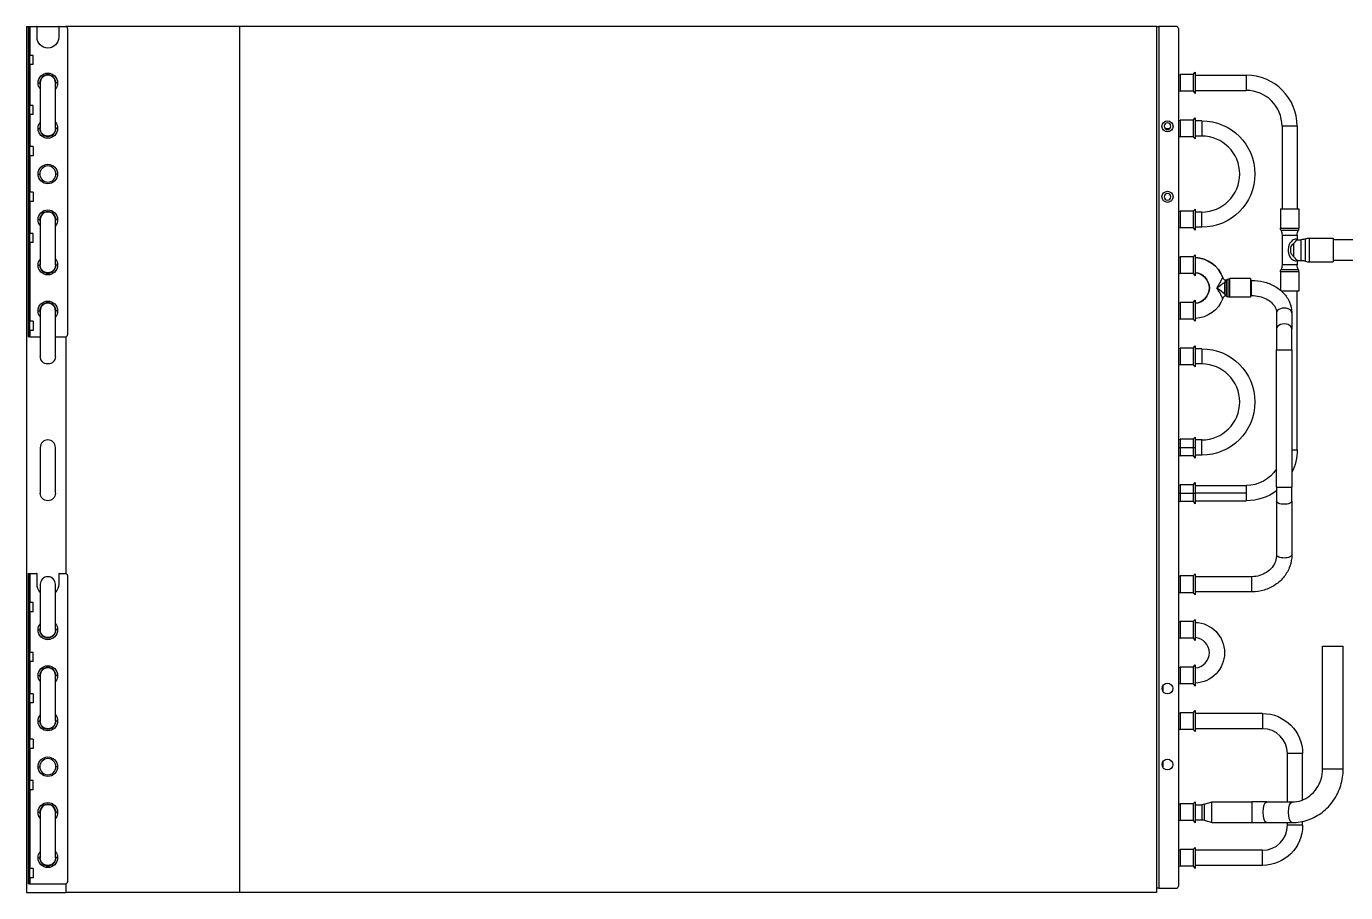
# Model space of a CAD drawing. Header units: millimetres. Extents: x 937859 to 970574, y 987894 to 996517.
# Drawn here: x 961727 to 962335, y 992177 to 992576 of the extents above; entities that cross this region are included whole.
import ezdxf

# ---------------------------------------------------------------- set-up
doc = ezdxf.new("R2010")
doc.units = ezdxf.units.MM
doc.header["$LTSCALE"] = 0.5
doc.layers.add('MD_Visible', color=7, linetype='Continuous', lineweight=25)
doc.layers.add('MD_Visible Narrow', color=7, linetype='Continuous', lineweight=25)

msp = doc.modelspace()

# ---------------------------------------------------------------- linework, layer by layer
at = {"layer": 'MD_Visible', "extrusion": (0, 1, 0)}
for p, q in [((961726.986, 992575.939), (961726.986, 992176.939)), ((961726.986, 992575.939), (961727.786, 992575.939)), ((961727.786, 992575.939), (961728.386, 992575.939)), ((961727.786, 992575.939), (961727.786, 992574.939)), ((961728.386, 992575.939), (961728.586, 992575.939)), ((961728.386, 992574.939), (961728.386, 992575.939)), ((961728.586, 992575.939), (961731.686, 992575.939)), ((961731.686, 992575.939), (961742.086, 992575.939)), ((961731.886, 992570.939), (961731.886, 992575.739)), ((961741.886, 992575.739), (961741.886, 992570.939)), ((961742.086, 992575.939), (961744.986, 992575.939)), ((961744.986, 992575.939), (961745.186, 992575.939)), ((961745.186, 992575.939), (961745.186, 992575.919)), ((961825.186, 992575.939), (961745.186, 992575.939)), ((962247.986, 992575.939), (961825.186, 992575.939)), ((962247.986, 992575.939), (962247.986, 992178.939)), ((962247.986, 992575.939), (962248.986, 992575.939)), ((962256.986, 992575.939), (962248.986, 992575.939)), ((961727.786, 992574.939), (961727.786, 992433.939)), ((961728.386, 992574.939), (961728.386, 992433.939)), ((961745.986, 992574.939), (961745.986, 992433.939)), ((962257.986, 992574.939), (962257.986, 992179.939)), ((961730.086, 992562.539), (961728.586, 992562.539)), ((961730.086, 992558.339), (961728.586, 992558.339)), ((961730.086, 992558.339), (961730.086, 992562.539)), ((962257.986, 992553.575), (962258.786, 992553.789)), ((962258.786, 992553.789), (962258.786, 992549.939)), ((962264.786, 992553.789), (962258.786, 992553.789)), ((962264.786, 992553.789), (962265.786, 992554.789)), ((962264.786, 992553.789), (962264.786, 992549.939)), ((962265.786, 992554.789), (962265.786, 992549.939)), ((962265.786, 992553.439), (962289.286, 992553.439)), ((961733.386, 992549.939), (961733.386, 992539.439)), ((961740.386, 992539.439), (961740.386, 992549.939)), ((962257.986, 992546.303), (962258.786, 992546.089)), ((962258.786, 992549.939), (962258.786, 992546.089)), ((962264.786, 992546.089), (962258.786, 992546.089)), ((962264.786, 992549.939), (962264.786, 992546.089)), ((962264.786, 992546.089), (962265.786, 992545.089)), ((962265.786, 992549.939), (962265.786, 992545.089)), ((962265.786, 992546.439), (962289.286, 992546.439)), ((961730.086, 992539.539), (961728.586, 992539.539)), ((961730.086, 992535.339), (961730.086, 992539.539)), ((961733.386, 992539.439), (961733.386, 992528.939)), ((961740.386, 992528.939), (961740.386, 992539.439)), ((961730.086, 992535.339), (961728.586, 992535.339)), ((962264.786, 992532.789), (962265.786, 992533.789)), ((962265.786, 992533.789), (962265.786, 992528.939)), ((962257.986, 992532.575), (962258.786, 992532.789)), ((962258.786, 992532.789), (962258.786, 992528.939)), ((962264.786, 992532.789), (962258.786, 992532.789)), ((962258.786, 992528.939), (962258.786, 992525.089)), ((962264.786, 992532.789), (962264.786, 992528.939)), ((962264.786, 992528.939), (962264.786, 992525.089)), ((962268.786, 992532.439), (962265.786, 992532.439)), ((962265.786, 992528.939), (962265.786, 992524.089)), ((962305.786, 992529.939), (962305.786, 992491.939)), ((962312.786, 992529.939), (962312.786, 992491.939)), ((962257.986, 992525.303), (962258.786, 992525.089)), ((962264.786, 992525.089), (962258.786, 992525.089)), ((962264.786, 992525.089), (962265.786, 992524.089)), ((962268.786, 992525.439), (962265.786, 992525.439)), ((961730.086, 992520.547), (961728.586, 992520.547)), ((961730.086, 992516.331), (961728.586, 992516.331)), ((961730.086, 992520.547), (961730.086, 992516.331)), ((961730.086, 992499.539), (961728.586, 992499.539)), ((961730.086, 992499.539), (961730.086, 992495.339)), ((961730.086, 992495.339), (961728.586, 992495.339)), ((962257.986, 992490.575), (962258.786, 992490.789)), ((962258.786, 992490.789), (962258.786, 992486.939)), ((962264.786, 992490.789), (962258.786, 992490.789)), ((962264.786, 992490.789), (962265.786, 992491.789)), ((962264.786, 992490.789), (962264.786, 992486.939)), ((962265.786, 992491.789), (962265.786, 992486.939)), ((962268.786, 992490.439), (962265.786, 992490.439)), ((962305.036, 992491.939), (962309.286, 992491.939)), ((962305.036, 992491.939), (962305.036, 992482.957)), ((962309.286, 992491.939), (962313.536, 992491.939)), ((962313.536, 992491.939), (962313.536, 992482.957)), ((961733.386, 992486.939), (961733.386, 992476.439)), ((961740.386, 992476.439), (961740.386, 992486.939)), ((962258.786, 992486.939), (962258.786, 992483.089)), ((962264.786, 992486.939), (962264.786, 992483.089)), ((962265.786, 992486.939), (962265.786, 992482.089)), ((961730.086, 992480.539), (961728.586, 992480.539)), ((961730.086, 992476.339), (961730.086, 992480.539)), ((962257.986, 992483.303), (962258.786, 992483.089)), ((962264.786, 992483.089), (962258.786, 992483.089)), ((962264.786, 992483.089), (962265.786, 992482.089)), ((962268.786, 992483.439), (962265.786, 992483.439)), ((962305.786, 992479.805), (962305.786, 992466.073)), ((962312.786, 992479.805), (962312.786, 992477.699)), ((962318.452, 992478.449), (962329.286, 992478.449)), ((962329.286, 992478.449), (962329.286, 992467.429)), ((961730.086, 992476.339), (961728.586, 992476.339)), ((961733.386, 992476.439), (961733.386, 992465.939)), ((961740.386, 992465.939), (961740.386, 992476.439)), ((962312.786, 992477.699), (962314.653, 992477.699)), ((962359.286, 992477.699), (962329.286, 992477.699)), ((962257.986, 992469.575), (962258.786, 992469.789)), ((962258.786, 992469.789), (962258.786, 992465.939)), ((962264.786, 992469.789), (962258.786, 992469.789)), ((962264.786, 992469.789), (962265.786, 992470.789)), ((962264.786, 992469.789), (962264.786, 992465.939)), ((962265.786, 992470.789), (962265.786, 992465.939)), ((962312.786, 992468.179), (962314.653, 992468.179)), ((962312.786, 992468.179), (962312.786, 992466.073)), ((962318.452, 992467.429), (962329.286, 992467.429)), ((962359.286, 992468.179), (962329.286, 992468.179)), ((962257.986, 992462.303), (962258.786, 992462.089)), ((962258.786, 992465.939), (962258.786, 992462.089)), ((962264.786, 992462.089), (962258.786, 992462.089)), ((962264.786, 992465.939), (962264.786, 992462.089)), ((962264.786, 992462.089), (962265.786, 992461.089)), ((962265.786, 992465.939), (962265.786, 992461.089)), ((962305.036, 992462.92), (962305.036, 992454.441)), ((962313.536, 992462.92), (962313.536, 992453.939)), ((962280.228, 992459.174), (962280.845, 992459.504)), ((962291.286, 992459.739), (962281.786, 992459.739)), ((962291.286, 992459.739), (962291.286, 992451.139)), ((962291.786, 992458.939), (962291.286, 992458.939)), ((962291.786, 992458.939), (962291.286, 992458.939)), ((962309.286, 992453.939), (962305.615, 992453.939)), ((962305.786, 992453.781), (962305.786, 992453.939)), ((962313.536, 992453.939), (962309.286, 992453.939)), ((962312.786, 992380.939), (962312.786, 992453.939)), ((962257.986, 992448.575), (962258.786, 992448.789)), ((962258.786, 992448.789), (962258.786, 992444.939)), ((962264.786, 992448.789), (962258.786, 992448.789)), ((962264.786, 992448.789), (962265.786, 992449.789)), ((962264.786, 992448.789), (962264.786, 992444.939)), ((962265.786, 992449.789), (962265.786, 992444.939)), ((962280.228, 992451.704), (962280.845, 992451.374)), ((962291.286, 992451.139), (962281.786, 992451.139)), ((962291.786, 992451.939), (962291.286, 992451.939)), ((962291.786, 992451.939), (962291.286, 992451.939)), ((961733.386, 992444.939), (961733.386, 992434.439)), ((961740.386, 992434.439), (961740.386, 992444.939)), ((962258.786, 992444.939), (962258.786, 992441.089)), ((962264.786, 992444.939), (962264.786, 992441.089)), ((962265.786, 992444.939), (962265.786, 992440.089)), ((962303.286, 992443.948), (962303.286, 992436.64)), ((962303.286, 992443.948), (962303.286, 992436.64)), ((962310.286, 992443.948), (962310.286, 992436.64)), ((962310.286, 992443.948), (962310.286, 992436.64)), ((961730.086, 992440.089), (961728.586, 992440.089)), ((961730.086, 992435.789), (961728.586, 992435.789)), ((961730.086, 992440.089), (961730.086, 992435.789)), ((962257.986, 992441.303), (962258.786, 992441.089)), ((962264.786, 992441.089), (962258.786, 992441.089)), ((962264.786, 992441.089), (962265.786, 992440.089)), ((962303.286, 992436.64), (962303.286, 992426.998)), ((962303.286, 992436.64), (962303.286, 992426.998)), ((962310.286, 992426.998), (962310.286, 992436.64)), ((962310.286, 992426.998), (962310.286, 992436.64)), ((961727.786, 992433.939), (961727.786, 992432.939)), ((961728.386, 992432.939), (961727.786, 992432.939)), ((961728.386, 992432.939), (961728.386, 992433.939)), ((961728.386, 992432.939), (961728.586, 992432.939)), ((961728.586, 992432.939), (961733.386, 992432.939)), ((961733.386, 992434.439), (961733.386, 992423.939)), ((961740.386, 992423.939), (961740.386, 992434.439)), ((961740.386, 992432.939), (961744.986, 992432.939)), ((961745.186, 992432.959), (961745.186, 992323.919)), ((962257.986, 992427.575), (962258.786, 992427.789)), ((962258.786, 992427.789), (962258.786, 992423.939)), ((962264.786, 992427.789), (962258.786, 992427.789)), ((962258.786, 992423.939), (962258.786, 992420.089)), ((962264.786, 992427.789), (962265.786, 992428.789)), ((962264.786, 992427.789), (962264.786, 992423.939)), ((962264.786, 992423.939), (962264.786, 992420.089)), ((962265.786, 992428.789), (962265.786, 992423.939)), ((962268.786, 992427.439), (962265.786, 992427.439)), ((962265.786, 992423.939), (962265.786, 992419.089)), ((962303.286, 992363.618), (962303.286, 992426.998)), ((962310.286, 992426.998), (962310.286, 992363.618)), ((962257.986, 992420.303), (962258.786, 992420.089)), ((962264.786, 992420.089), (962258.786, 992420.089)), ((962264.786, 992420.089), (962265.786, 992419.089)), ((962268.786, 992420.439), (962265.786, 992420.439)), ((961733.386, 992381.939), (961733.386, 992371.439)), ((961740.386, 992371.439), (961740.386, 992381.939)), ((962257.986, 992385.575), (962258.786, 992385.789)), ((962258.786, 992385.789), (962258.786, 992381.939)), ((962264.786, 992385.789), (962258.786, 992385.789)), ((962258.786, 992381.939), (962258.786, 992378.089)), ((962264.786, 992385.789), (962265.786, 992386.789)), ((962264.786, 992385.789), (962264.786, 992381.939)), ((962264.786, 992381.939), (962264.786, 992378.089)), ((962265.786, 992386.789), (962265.786, 992381.939)), ((962268.786, 992385.439), (962265.786, 992385.439)), ((962265.786, 992381.939), (962265.786, 992377.089)), ((962257.986, 992378.303), (962258.786, 992378.089)), ((962264.786, 992378.089), (962258.786, 992378.089)), ((962264.786, 992378.089), (962265.786, 992377.089)), ((962268.786, 992378.439), (962265.786, 992378.439)), ((961733.386, 992371.439), (961733.386, 992360.939)), ((961740.386, 992360.939), (961740.386, 992371.439)), ((962257.986, 992364.575), (962258.786, 992364.789)), ((962258.786, 992364.789), (962258.786, 992360.939)), ((962264.786, 992364.789), (962258.786, 992364.789)), ((962264.786, 992364.789), (962265.786, 992365.789)), ((962264.786, 992364.789), (962264.786, 992360.939)), ((962265.786, 992365.789), (962265.786, 992360.939)), ((962265.786, 992364.439), (962289.286, 992364.439)), ((962303.286, 992363.618), (962303.286, 992357.279)), ((962310.286, 992357.279), (962310.286, 992363.618)), ((962257.986, 992357.303), (962258.786, 992357.089)), ((962258.786, 992360.939), (962258.786, 992357.089)), ((962264.786, 992357.089), (962258.786, 992357.089)), ((962264.786, 992360.939), (962264.786, 992357.089)), ((962264.786, 992357.089), (962265.786, 992356.089)), ((962265.786, 992360.939), (962265.786, 992356.089)), ((962265.786, 992357.439), (962289.286, 992357.439)), ((962303.286, 992357.279), (962303.286, 992332.534)), ((962310.286, 992357.279), (962310.286, 992332.534)), ((961727.786, 992323.939), (961728.386, 992323.939)), ((961727.786, 992323.939), (961727.786, 992322.939)), ((961727.786, 992322.939), (961727.786, 992181.939)), ((961728.386, 992323.939), (961728.586, 992323.939)), ((961728.386, 992322.939), (961728.386, 992323.939)), ((961728.386, 992322.939), (961728.386, 992181.939)), ((961728.586, 992323.939), (961731.686, 992323.939)), ((961731.886, 992318.939), (961731.886, 992323.739)), ((961741.886, 992323.739), (961741.886, 992318.939)), ((961742.086, 992323.939), (961744.986, 992323.939)), ((961745.986, 992322.939), (961745.986, 992181.939)), ((962257.986, 992322.575), (962258.786, 992322.789)), ((962258.786, 992322.789), (962258.786, 992318.939)), ((962264.786, 992322.789), (962258.786, 992322.789)), ((962264.786, 992322.789), (962265.786, 992323.789)), ((962264.786, 992322.789), (962264.786, 992318.939)), ((962265.786, 992323.789), (962265.786, 992318.939)), ((962291.786, 992322.439), (962265.786, 992322.439)), ((961733.386, 992318.939), (961733.386, 992308.439)), ((961740.386, 992308.439), (961740.386, 992318.939)), ((962257.986, 992315.303), (962258.786, 992315.089)), ((962258.786, 992318.939), (962258.786, 992315.089)), ((962264.786, 992315.089), (962258.786, 992315.089)), ((962264.786, 992318.939), (962264.786, 992315.089)), ((962264.786, 992315.089), (962265.786, 992314.089)), ((962265.786, 992318.939), (962265.786, 992314.089)), ((962291.786, 992315.439), (962265.786, 992315.439)), ((961730.086, 992310.539), (961728.586, 992310.539)), ((961730.086, 992306.339), (961730.086, 992310.539)), ((961733.386, 992308.439), (961733.386, 992297.939)), ((961740.386, 992297.939), (961740.386, 992308.439)), ((961730.086, 992306.339), (961728.586, 992306.339)), ((962264.786, 992301.789), (962265.786, 992302.789)), ((962265.786, 992302.789), (962265.786, 992297.939)), ((962257.986, 992301.575), (962258.786, 992301.789)), ((962258.786, 992301.789), (962258.786, 992297.939)), ((962264.786, 992301.789), (962258.786, 992301.789)), ((962258.786, 992297.939), (962258.786, 992294.089)), ((962264.786, 992301.789), (962264.786, 992297.939)), ((962264.786, 992297.939), (962264.786, 992294.089)), ((962265.786, 992297.939), (962265.786, 992293.089)), ((962257.986, 992294.303), (962258.786, 992294.089)), ((962264.786, 992294.089), (962258.786, 992294.089)), ((962264.786, 992294.089), (962265.786, 992293.089)), ((962324.47, 992290.439), (962333.99, 992290.439)), ((962324.47, 992233.939), (962324.47, 992290.439)), ((962333.99, 992233.939), (962333.99, 992290.439)), ((961730.086, 992287.539), (961728.586, 992287.539)), ((961730.086, 992283.339), (961730.086, 992287.539)), ((961730.086, 992283.339), (961728.586, 992283.339)), ((962257.986, 992280.575), (962258.786, 992280.789)), ((962258.786, 992280.789), (962258.786, 992276.939)), ((962264.786, 992280.789), (962258.786, 992280.789)), ((962264.786, 992280.789), (962265.786, 992281.789)), ((962264.786, 992280.789), (962264.786, 992276.939)), ((962265.786, 992281.789), (962265.786, 992276.939)), ((961733.386, 992276.939), (961733.386, 992266.439)), ((961740.386, 992266.439), (961740.386, 992276.939)), ((962250.986, 992269.439), (962250.986, 992272.439)), ((962257.986, 992273.303), (962258.786, 992273.089)), ((962258.786, 992276.939), (962258.786, 992273.089)), ((962264.786, 992273.089), (962258.786, 992273.089)), ((962264.786, 992276.939), (962264.786, 992273.089)), ((962264.786, 992273.089), (962265.786, 992272.089)), ((962265.786, 992276.939), (962265.786, 992272.089)), ((961730.086, 992268.547), (961728.586, 992268.547)), ((961730.086, 992268.547), (961730.086, 992264.331)), ((961733.386, 992266.439), (961733.386, 992255.939)), ((961740.386, 992255.939), (961740.386, 992266.439)), ((961730.086, 992264.331), (961728.586, 992264.331)), ((962257.986, 992259.575), (962258.786, 992259.789)), ((962258.786, 992259.789), (962258.786, 992255.939)), ((962264.786, 992259.789), (962258.786, 992259.789)), ((962264.786, 992259.789), (962265.786, 992260.789)), ((962264.786, 992259.789), (962264.786, 992255.939)), ((962265.786, 992260.789), (962265.786, 992255.939)), ((962296.786, 992259.439), (962265.786, 992259.439)), ((962258.786, 992255.939), (962258.786, 992252.089)), ((962264.786, 992255.939), (962264.786, 992252.089)), ((962265.786, 992255.939), (962265.786, 992251.089)), ((961730.086, 992247.539), (961728.586, 992247.539)), ((961730.086, 992247.539), (961730.086, 992243.339)), ((962257.986, 992252.303), (962258.786, 992252.089)), ((962264.786, 992252.089), (962258.786, 992252.089)), ((962264.786, 992252.089), (962265.786, 992251.089)), ((962296.786, 992252.439), (962265.786, 992252.439)), ((961730.086, 992243.339), (961728.586, 992243.339)), ((962250.986, 992234.439), (962250.986, 992237.439)), ((962308.286, 992218.699), (962308.286, 992240.939)), ((962315.286, 992219.639), (962315.286, 992240.939)), ((961730.086, 992228.539), (961728.586, 992228.539)), ((961730.086, 992224.339), (961728.586, 992224.339)), ((961730.086, 992224.339), (961730.086, 992228.539)), ((962257.986, 992217.575), (962258.786, 992217.789)), ((962258.786, 992217.789), (962258.786, 992213.939)), ((962264.786, 992217.789), (962258.786, 992217.789)), ((962264.786, 992217.789), (962265.786, 992218.789)), ((962264.786, 992217.789), (962264.786, 992213.939)), ((962265.786, 992218.789), (962265.786, 992213.939)), ((962265.786, 992217.439), (962268.786, 992217.439)), ((962269.988, 992217.624), (962273.402, 992218.699)), ((962273.402, 992209.179), (962273.402, 992218.699)), ((962273.402, 992218.699), (962291.875, 992218.699)), ((962298.715, 992218.699), (962291.875, 992218.699)), ((962298.715, 992218.699), (962310.437, 992218.699)), ((961733.386, 992213.939), (961733.386, 992203.439)), ((961740.386, 992203.439), (961740.386, 992213.939)), ((962258.786, 992213.939), (962258.786, 992210.089)), ((962264.786, 992213.939), (962264.786, 992210.089)), ((962265.786, 992213.939), (962265.786, 992209.089)), ((962257.986, 992210.303), (962258.786, 992210.089)), ((962264.786, 992210.089), (962258.786, 992210.089)), ((962264.786, 992210.089), (962265.786, 992209.089)), ((962265.786, 992210.439), (962268.786, 992210.439)), ((962269.988, 992210.254), (962273.402, 992209.179)), ((962273.402, 992209.179), (962291.875, 992209.179)), ((962291.875, 992209.179), (962298.715, 992209.179)), ((962298.715, 992209.179), (962310.437, 992209.179)), ((962308.286, 992207.939), (962308.286, 992209.179)), ((962315.286, 992207.939), (962315.286, 992209.709)), ((961733.386, 992203.439), (961733.386, 992192.939)), ((961740.386, 992192.939), (961740.386, 992203.439)), ((962257.986, 992196.575), (962258.786, 992196.789)), ((962258.786, 992196.789), (962258.786, 992192.939)), ((962264.786, 992196.789), (962258.786, 992196.789)), ((962258.786, 992192.939), (962258.786, 992189.089)), ((962264.786, 992196.789), (962265.786, 992197.789)), ((962264.786, 992196.789), (962264.786, 992192.939)), ((962264.786, 992192.939), (962264.786, 992189.089)), ((962265.786, 992197.789), (962265.786, 992192.939)), ((962296.786, 992196.439), (962265.786, 992196.439)), ((962265.786, 992192.939), (962265.786, 992188.089)), ((961730.086, 992188.089), (961728.586, 992188.089)), ((961730.086, 992188.089), (961730.086, 992183.789)), ((962257.986, 992189.303), (962258.786, 992189.089)), ((962264.786, 992189.089), (962258.786, 992189.089)), ((962264.786, 992189.089), (962265.786, 992188.089)), ((962296.786, 992189.439), (962265.786, 992189.439)), ((961727.786, 992181.939), (961727.786, 992180.939)), ((961728.386, 992180.939), (961727.786, 992180.939)), ((961728.386, 992180.939), (961728.386, 992181.939)), ((961728.386, 992180.939), (961728.586, 992180.939)), ((961730.086, 992183.789), (961728.586, 992183.789)), ((961728.586, 992180.939), (961744.986, 992180.939)), ((961745.186, 992180.959), (961745.186, 992176.939)), ((961726.986, 992176.939), (961745.186, 992176.939)), ((961825.186, 992176.939), (961745.186, 992176.939)), ((962247.986, 992176.939), (961825.186, 992176.939)), ((962248.986, 992178.939), (962247.986, 992178.939)), ((962247.986, 992178.939), (962247.986, 992176.939)), ((962248.986, 992178.939), (962256.986, 992178.939))]:
    msp.add_line(p, q, dxfattribs=at)
at = {"layer": 'MD_Visible'}
for centre, radius, start, end in [((961731.686, 992575.739), 0.2, 0, 90), ((961742.086, 992575.739), 0.2, 90, 180), ((961744.986, 992574.939), 1, 0, 90), ((962256.986, 992574.939), 1, 0, 90), ((961736.886, 992549.939), 3.7, 0, 180), ((961736.886, 992549.939), 3.5, 90, 180), ((961736.886, 992549.939), 3.5, 0, 90), ((962289.286, 992529.939), 23.5, 0, 90), ((961736.886, 992549.939), 3.7, 180, 198.924644), ((961736.886, 992549.939), 3.7, 341.075356, 0), ((962289.286, 992529.939), 16.5, 0, 90), ((961736.886, 992528.939), 3.7, 161.075356, 180), ((961736.886, 992528.939), 3.7, 180, 0), ((961736.886, 992528.939), 3.7, 0, 18.924644), ((962252.986, 992529.939), 1.55, 0, 180), ((962252.986, 992529.939), 1.55, 180, 0), ((962268.786, 992507.939), 17.5, 270, 90), ((961736.886, 992507.939), 3.7, 0, 180), ((961736.886, 992507.939), 3.7, 180, 0), ((962252.986, 992497.439), 1.55, 90, 180), ((962252.986, 992497.439), 1.55, 180, 270), ((962252.986, 992497.439), 1.55, 0, 90), ((962252.986, 992497.439), 1.55, 270, 0), ((961736.886, 992486.939), 3.7, 0, 180), ((961736.886, 992486.939), 3.5, 90, 180), ((961736.886, 992486.939), 3.5, 0, 90), ((961736.886, 992486.939), 3.7, 180, 198.924644), ((961736.886, 992486.939), 3.7, 341.075356, 0), ((962311.536, 992482.957), 2, 333.234499, 0), ((961736.886, 992465.939), 3.7, 161.075356, 180), ((961736.886, 992465.939), 3.7, 0, 18.924644), ((962318.452, 992472.429), 5, 247.668355, 270), ((961736.886, 992465.939), 3.7, 180, 0), ((962265.286, 992455.439), 7, 274.096044, 85.903956), ((962311.536, 992462.92), 2, 0, 26.765501), ((961736.886, 992444.939), 3.7, 0, 180), ((961736.886, 992444.939), 3.5, 90, 180), ((961736.886, 992444.939), 3.5, 0, 90), ((961736.886, 992444.939), 3.7, 180, 198.924644), ((961736.886, 992444.939), 3.7, 341.075356, 0), ((961744.986, 992433.939), 1, 270, 0), ((962268.786, 992402.939), 17.5, 270, 90), ((961736.886, 992381.939), 3.5, 90, 180), ((961736.886, 992381.939), 3.5, 0, 90), ((961731.686, 992323.739), 0.2, 0, 90), ((961736.886, 992318.939), 3.5, 90, 180), ((961736.886, 992318.939), 3.5, 0, 90), ((961742.086, 992323.739), 0.2, 90, 180), ((961744.986, 992322.939), 1, 0, 90), ((961736.886, 992297.939), 3.7, 161.075356, 180), ((961736.886, 992297.939), 3.7, 180, 0), ((961736.886, 992297.939), 3.7, 0, 18.924644), ((962265.286, 992287.439), 7, 274.096044, 85.903956), ((961736.886, 992276.939), 3.7, 0, 180), ((961736.886, 992276.939), 3.5, 90, 180), ((961736.886, 992276.939), 3.5, 0, 90), ((961736.886, 992276.939), 3.7, 180, 198.924644), ((961736.886, 992276.939), 3.7, 341.075356, 0), ((961736.886, 992255.939), 3.7, 161.075356, 180), ((961736.886, 992255.939), 3.7, 180, 0), ((961736.886, 992255.939), 3.7, 0, 18.924644), ((962296.786, 992240.939), 11.5, 0, 90), ((961736.886, 992234.939), 3.7, 0, 180), ((961736.886, 992234.939), 3.7, 180, 0), ((961736.886, 992213.939), 3.7, 0, 180), ((961736.886, 992213.939), 3.5, 90, 180), ((961736.886, 992213.939), 3.5, 0, 90), ((961736.886, 992213.939), 3.7, 180, 198.924644), ((961736.886, 992213.939), 3.7, 341.075356, 0), ((962296.786, 992207.939), 11.5, 270, 0), ((961736.886, 992192.939), 3.7, 161.075356, 180), ((961736.886, 992192.939), 3.7, 180, 0), ((961736.886, 992192.939), 3.7, 0, 18.924644), ((961744.986, 992181.939), 1, 270, 0), ((962256.986, 992179.939), 1, 270, 0)]:
    msp.add_arc(centre, radius, start, end, dxfattribs=at)
at = {"layer": 'MD_Visible', "extrusion": (1.22465e-16, 0, -1)}
for centre, radius, start, end in [((-961736.886, 992570.939), 5, 180, 0), ((-961728.586, 992562.739), 0.2, 270, 0), ((-961728.586, 992558.139), 0.2, 0, 90), ((-961728.586, 992539.739), 0.2, 270, 0), ((-961728.586, 992535.139), 0.2, 0, 90), ((-961736.886, 992528.939), 3.5, 270, 0), ((-961736.886, 992528.939), 3.5, 180, 270), ((-962268.786, 992507.939), 24.5, 90, 270), ((-961728.586, 992520.747), 0.2, 270, 0), ((-961728.586, 992516.131), 0.2, 0, 90), ((-961728.586, 992499.739), 0.2, 270, 0), ((-961728.586, 992495.139), 0.2, 0, 90), ((-961728.586, 992480.739), 0.2, 270, 0), ((-962307.036, 992482.957), 2, 333.234499, 0), ((-962300.786, 992479.805), 5, 153.234499, 180), ((-962317.786, 992479.805), 5, 0, 26.765501), ((-962318.452, 992473.449), 5, 67.668355, 90), ((-961728.586, 992476.139), 0.2, 0, 90), ((-962314.653, 992482.699), 5, 247.668355, 270), ((-962265.286, 992455.439), 14, 92.046713, 159.89449), ((-962314.653, 992463.179), 5, 90, 112.331645), ((-961736.886, 992465.939), 3.5, 270, 0), ((-961736.886, 992465.939), 3.5, 180, 270), ((-962307.036, 992462.92), 2, 0, 26.765501), ((-962300.786, 992466.073), 5, 180, 206.765501), ((-962317.786, 992466.073), 5, 333.234499, 0), ((-962279.286, 992460.939), 2, 241.927513, 255.152935), ((-962281.786, 992457.739), 2, 61.927513, 90), ((-962265.286, 992455.439), 14, 200.104057, 267.953287), ((-962279.286, 992449.939), 2, 104.887655, 118.072487), ((-962281.786, 992453.139), 2, 270, 298.072487), ((-961728.586, 992440.289), 0.2, 270, 0), ((-961728.586, 992435.589), 0.2, 0, 90), ((-961736.886, 992423.939), 3.5, 270, 0), ((-961736.886, 992423.939), 3.5, 180, 270), ((-962268.786, 992402.939), 24.5, 90, 270), ((-962289.286, 992380.939), 23.5, 180, 206.668661), ((-962289.286, 992380.939), 16.5, 211.952822, 270), ((-961736.886, 992360.939), 3.5, 270, 0), ((-961736.886, 992360.939), 3.5, 180, 270), ((-962289.286, 992380.939), 23.5, 233.434304, 270), ((-961736.886, 992318.939), 5, 314.427004, 0), ((-961736.886, 992318.939), 5, 180, 225.572996), ((-961728.586, 992310.739), 0.2, 270, 0), ((-961728.586, 992306.139), 0.2, 0, 90), ((-961736.886, 992297.939), 3.5, 270, 0), ((-961736.886, 992297.939), 3.5, 180, 270), ((-962265.286, 992287.439), 14, 92.046713, 267.953287), ((-961728.586, 992287.739), 0.2, 270, 0), ((-961728.586, 992283.139), 0.2, 0, 90), ((-962252.986, 992270.939), 2.5, 0, 180), ((-961728.586, 992268.747), 0.2, 270, 0), ((-962252.986, 992270.939), 2.5, 180, 0), ((-961728.586, 992264.131), 0.2, 0, 90), ((-962296.786, 992240.939), 18.5, 90, 180), ((-961736.886, 992255.939), 3.5, 270, 0), ((-961736.886, 992255.939), 3.5, 180, 270), ((-961728.586, 992247.739), 0.2, 270, 0), ((-961728.586, 992243.139), 0.2, 0, 90), ((-962252.986, 992235.939), 2.5, 0, 180), ((-962252.986, 992235.939), 2.5, 180, 0), ((-961728.586, 992228.739), 0.2, 270, 0), ((-961728.586, 992224.139), 0.2, 0, 90), ((-962268.786, 992221.439), 4, 252.515573, 270), ((-962268.786, 992206.439), 4, 90, 107.484427), ((-962296.786, 992207.939), 18.5, 180, 270), ((-961736.886, 992192.939), 3.5, 270, 0), ((-961736.886, 992192.939), 3.5, 180, 270), ((-961728.586, 992188.289), 0.2, 270, 0), ((-961728.586, 992183.589), 0.2, 0, 90)]:
    msp.add_arc(centre, radius, start, end, dxfattribs=at)
at = {"layer": 'MD_Visible'}
for points in [[(962310.83, 992475.692), (962310.83, 992475.692), (962310.829, 992475.692), (962310.829, 992475.692)], [(962312.748, 992477.671), (962312.773, 992477.689), (962312.786, 992477.699), (962312.786, 992477.699)], [(962311.969, 992468.962), (962311.969, 992468.962), (962311.969, 992468.962), (962311.969, 992468.962)], [(962312.786, 992468.179), (962312.786, 992468.179), (962312.773, 992468.189), (962312.748, 992468.207)], [(962279.805, 992458.998), (962279.805, 992458.998), (962279.632, 992458.678), (962279.286, 992458.037)]]:
    msp.add_open_spline(points, degree=3, dxfattribs=at)
for points, knots in [([(962312.748, 992477.671), (962312.723, 992477.652), (962312.684, 992477.624), (962312.631, 992477.58), (962312.627, 992477.577), (962312.623, 992477.573), (962312.619, 992477.57), (962312.597, 992477.551), (962312.572, 992477.53), (962312.545, 992477.507), (962312.515, 992477.48), (962312.482, 992477.45), (962312.446, 992477.417), (962312.441, 992477.412), (962312.436, 992477.407), (962312.431, 992477.402), (962312.413, 992477.385), (962312.394, 992477.367), (962312.375, 992477.349), (962312.33, 992477.305), (962312.272, 992477.247), (962312.221, 992477.193), (962312.199, 992477.17), (962312.178, 992477.147), (962312.16, 992477.128), (962312.135, 992477.101), (962312.109, 992477.073), (962312.082, 992477.043), (962312.045, 992477.002), (962312.006, 992476.958), (962311.965, 992476.912), (962311.958, 992476.903), (962311.95, 992476.894), (962311.942, 992476.884), (962311.914, 992476.852), (962311.886, 992476.819), (962311.856, 992476.784), (962311.819, 992476.739), (962311.764, 992476.672), (962311.739, 992476.642), (962311.722, 992476.621), (962311.703, 992476.598), (962311.683, 992476.572), (962311.663, 992476.548), (962311.642, 992476.521), (962311.62, 992476.492), (962311.532, 992476.381), (962311.421, 992476.234), (962311.286, 992476.044)], [0, 0, 0, 0, 0.16858571, 0.16858571, 0.16858571, 0.18165407, 0.18165407, 0.18165407, 0.25, 0.25, 0.25, 0.32676104, 0.32676104, 0.32676104, 0.33760234, 0.33760234, 0.33760234, 0.375, 0.375, 0.375, 0.46201952, 0.46201952, 0.46201952, 0.5, 0.5, 0.5, 0.55218427, 0.55218427, 0.55218427, 0.625, 0.625, 0.625, 0.63888204, 0.63888204, 0.63888204, 0.6875, 0.6875, 0.6875, 0.75, 0.75, 0.75, 0.79425461, 0.79425461, 0.79425461, 0.83657912, 0.83657912, 0.83657912, 1, 1, 1, 1]), ([(962311.286, 992469.834), (962311.397, 992469.677), (962311.493, 992469.549), (962311.574, 992469.443), (962311.615, 992469.39), (962311.652, 992469.343), (962311.686, 992469.301), (962311.72, 992469.259), (962311.734, 992469.242), (962311.776, 992469.19), (962311.947, 992468.982), (962312.077, 992468.836), (962312.218, 992468.688), (962312.501, 992468.391), (962312.678, 992468.258), (962312.748, 992468.207)], [0, 0, 0, 0, 0.125, 0.125, 0.125, 0.1875, 0.1875, 0.1875, 0.25, 0.25, 0.25, 0.5, 0.5, 0.5, 1, 1, 1, 1]), ([(962278.433, 992460.251), (962278.508, 992460.049), (962278.616, 992459.856), (962278.887, 992459.518), (962279.053, 992459.37), (962279.408, 992459.143), (962279.599, 992459.059), (962279.797, 992459.006)], [0, 0, 0, 0, 0.06477164, 0.06477164, 0.12979102, 0.12979102, 0.1910934, 0.1910934, 0.1910934, 0.1910934]), ([(962291.786, 992458.939), (962293.638, 992458.939), (962295.49, 992458.715), (962299.045, 992457.83), (962300.748, 992457.169), (962303.862, 992455.436), (962305.273, 992454.364), (962307.649, 992451.858), (962308.614, 992450.423), (962309.9, 992447.391), (962310.249, 992445.807), (962310.285, 992444.125), (962310.286, 992444.037), (962310.286, 992443.948)], [4.712389, 4.712389, 4.712389, 4.712389, 5.0265482, 5.0265482, 5.3407075, 5.3407075, 5.6548668, 5.6548668, 5.969026, 5.969026, 6.2666575, 6.2666575, 6.2831853, 6.2831853, 6.2831853, 6.2831853]), ([(962291.786, 992458.939), (962293.638, 992458.939), (962295.49, 992458.715), (962299.045, 992457.83), (962300.748, 992457.169), (962303.862, 992455.436), (962305.273, 992454.364), (962307.649, 992451.858), (962308.614, 992450.423), (962309.9, 992447.391), (962310.249, 992445.807), (962310.285, 992444.125), (962310.286, 992444.037), (962310.286, 992443.948)], [4.712389, 4.712389, 4.712389, 4.712389, 5.0265482, 5.0265482, 5.3407075, 5.3407075, 5.6548668, 5.6548668, 5.969026, 5.969026, 6.2666575, 6.2666575, 6.2831853, 6.2831853, 6.2831853, 6.2831853]), ([(962279.799, 992451.872), (962279.59, 992451.817), (962279.388, 992451.726), (962279.027, 992451.487), (962278.864, 992451.336), (962278.605, 992451.003), (962278.504, 992450.819), (962278.433, 992450.627)], [0, 0, 0, 0, 0.06479454, 0.06479454, 0.12981308, 0.12981308, 0.19129253, 0.19129253, 0.19129253, 0.19129253]), ([(962279.292, 992452.836), (962279.297, 992452.832), (962279.297, 992452.832), (962279.296, 992452.827), (962279.3, 992452.818), (962279.336, 992452.747), (962279.513, 992452.417), (962279.701, 992452.061), (962279.743, 992451.98), (962279.795, 992451.879), (962279.799, 992451.872), (962279.799, 992451.872), (962279.799, 992451.872), (962279.799, 992451.872)], [0, 0, 0, 0, 0.000005849, 0.000005849, 0.002247193, 0.002247193, 0.006564443, 0.006564443, 0.008435494, 0.008435494, 0.010341121, 0.010341121, 0.010341702, 0.010341702, 0.010341702, 0.010341702]), ([(962291.786, 992451.939), (962292.986, 992451.939), (962294.186, 992451.803), (962296.457, 992451.28), (962297.527, 992450.893), (962299.437, 992449.925), (962300.274, 992449.344), (962301.665, 992448.059), (962302.208, 992447.354), (962302.975, 992445.914), (962303.193, 992445.181), (962303.278, 992444.286), (962303.286, 992444.117), (962303.286, 992443.948)], [4.712389, 4.712389, 4.712389, 4.712389, 5.0045777, 5.0045777, 5.2967226, 5.2967226, 5.5906245, 5.5906245, 5.8957351, 5.8957351, 6.2098944, 6.2098944, 6.2831853, 6.2831853, 6.2831853, 6.2831853]), ([(962291.786, 992451.939), (962292.986, 992451.939), (962294.186, 992451.803), (962296.457, 992451.28), (962297.527, 992450.893), (962299.437, 992449.925), (962300.274, 992449.344), (962301.665, 992448.059), (962302.208, 992447.354), (962302.975, 992445.914), (962303.193, 992445.181), (962303.278, 992444.286), (962303.286, 992444.117), (962303.286, 992443.948)], [4.712389, 4.712389, 4.712389, 4.712389, 5.0045777, 5.0045777, 5.2967226, 5.2967226, 5.5906245, 5.5906245, 5.8957351, 5.8957351, 6.2098944, 6.2098944, 6.2831853, 6.2831853, 6.2831853, 6.2831853]), ([(962310.286, 992332.534), (962310.286, 992330.738), (962309.978, 992328.943), (962308.777, 992325.529), (962307.881, 992323.912), (962305.6, 992321.016), (962304.212, 992319.74), (962301.097, 992317.652), (962299.371, 992316.84), (962295.744, 992315.741), (962293.843, 992315.454), (962291.889, 992315.439), (962291.838, 992315.439), (962291.786, 992315.439)], [0, 0, 0, 0, 0.3085498, 0.3085498, 0.6198436, 0.6198436, 0.9340029, 0.9340029, 1.2481621, 1.2481621, 1.5623214, 1.5623214, 1.5707963, 1.5707963, 1.5707963, 1.5707963]), ([(962303.286, 992332.534), (962303.286, 992331.514), (962303.109, 992330.495), (962302.406, 992328.533), (962301.879, 992327.59), (962300.503, 992325.874), (962299.654, 992325.101), (962297.712, 992323.822), (962296.622, 992323.315), (962294.327, 992322.633), (962293.125, 992322.452), (962291.876, 992322.439), (962291.831, 992322.439), (962291.786, 992322.439)], [0, 0, 0, 0, 0.3141593, 0.3141593, 0.6283185, 0.6283185, 0.9424778, 0.9424778, 1.253853, 1.253853, 1.5594593, 1.5594593, 1.5707963, 1.5707963, 1.5707963, 1.5707963]), ([(962310.437, 992209.179), (962312.924, 992209.179), (962315.412, 992209.597), (962320.137, 992211.224), (962322.374, 992212.435), (962326.365, 992215.512), (962328.119, 992217.377), (962330.989, 992221.568), (962332.104, 992223.893), (962333.603, 992228.781), (962333.987, 992231.343), (962333.99, 992233.917), (962333.99, 992233.928), (962333.99, 992233.939)], [3.1415927, 3.1415927, 3.1415927, 3.1415927, 3.4544084, 3.4544084, 3.7685677, 3.7685677, 4.0827269, 4.0827269, 4.3968862, 4.3968862, 4.7110455, 4.7110455, 4.712389, 4.712389, 4.712389, 4.712389]), ([(962310.437, 992218.699), (962311.874, 992218.699), (962313.312, 992218.94), (962316.065, 992219.892), (962317.381, 992220.603), (962319.763, 992222.445), (962320.828, 992223.576), (962322.592, 992226.158), (962323.288, 992227.61), (962324.222, 992230.666), (962324.464, 992232.269), (962324.47, 992233.895), (962324.47, 992233.917), (962324.47, 992233.939)], [3.1415927, 3.1415927, 3.1415927, 3.1415927, 3.4557519, 3.4557519, 3.7699112, 3.7699112, 4.0840704, 4.0840704, 4.3982297, 4.3982297, 4.7081044, 4.7081044, 4.712389, 4.712389, 4.712389, 4.712389])]:
    msp.add_open_spline(points, degree=3, knots=knots, dxfattribs=at)
at = {"layer": 'MD_Visible Narrow', "extrusion": (0, 1, 0)}
for p, q in [((961728.586, 992575.939), (961728.586, 992562.539)), ((961825.186, 992575.939), (961825.186, 992176.939)), ((962248.986, 992575.939), (962248.986, 992178.939)), ((961728.386, 992574.939), (961727.786, 992574.939)), ((961728.586, 992560.439), (961728.386, 992560.439)), ((961728.586, 992560.439), (961728.586, 992562.539)), ((961728.586, 992558.339), (961728.586, 992560.439)), ((961728.586, 992558.339), (961728.586, 992539.539)), ((962289.286, 992553.439), (962289.286, 992549.939)), ((961732.386, 992549.939), (961733.186, 992549.939)), ((961741.386, 992549.939), (961740.586, 992549.939)), ((962289.286, 992549.939), (962289.286, 992546.439)), ((961728.586, 992537.439), (961728.586, 992539.539)), ((961728.586, 992537.439), (961728.386, 992537.439)), ((961728.586, 992535.339), (961728.586, 992537.439)), ((961728.586, 992535.339), (961728.586, 992520.547)), ((961732.386, 992528.939), (961733.186, 992528.939)), ((961741.386, 992528.939), (961740.586, 992528.939)), ((962251.802, 992528.939), (962254.171, 992528.939)), ((962268.786, 992532.439), (962268.786, 992525.439)), ((962309.286, 992529.939), (962305.786, 992529.939)), ((962312.786, 992529.939), (962309.286, 992529.939)), ((961728.586, 992518.439), (961728.386, 992518.439)), ((961728.586, 992518.439), (961728.586, 992520.547)), ((961728.586, 992516.331), (961728.586, 992518.439)), ((961728.586, 992516.331), (961728.586, 992499.539)), ((961732.386, 992507.939), (961733.186, 992507.939)), ((961741.386, 992507.939), (961740.586, 992507.939)), ((961728.586, 992497.439), (961728.386, 992497.439)), ((961728.586, 992497.439), (961728.586, 992499.539)), ((961728.586, 992495.339), (961728.586, 992497.439)), ((961728.586, 992495.339), (961728.586, 992480.539)), ((962268.786, 992483.439), (962268.786, 992490.439)), ((961732.386, 992486.939), (961733.186, 992486.939)), ((961741.386, 992486.939), (961740.586, 992486.939)), ((961728.586, 992478.439), (961728.386, 992478.439)), ((961728.586, 992478.439), (961728.586, 992480.539)), ((961728.586, 992476.339), (961728.586, 992478.439)), ((962305.036, 992482.957), (962309.286, 992482.957)), ((962305.251, 992482.057), (962309.286, 992482.057)), ((962305.786, 992479.805), (962309.286, 992479.805)), ((962309.286, 992482.957), (962313.536, 992482.957)), ((962309.286, 992482.057), (962313.322, 992482.057)), ((962309.286, 992479.805), (962312.786, 992479.805)), ((962318.452, 992467.429), (962318.452, 992478.449)), ((961728.586, 992476.339), (961728.586, 992440.089)), ((962311.286, 992469.834), (962311.286, 992476.044)), ((962314.653, 992472.939), (962314.653, 992477.699)), ((962314.653, 992468.179), (962314.653, 992472.939)), ((962316.552, 992472.939), (962316.552, 992478.074)), ((962316.552, 992467.804), (962316.552, 992472.939)), ((961732.386, 992465.939), (961733.186, 992465.939)), ((961741.386, 992465.939), (961740.586, 992465.939)), ((962309.286, 992462.92), (962305.036, 992462.92)), ((962309.286, 992463.821), (962305.251, 992463.821)), ((962309.286, 992466.073), (962305.786, 992466.073)), ((962312.786, 992466.073), (962309.286, 992466.073)), ((962313.322, 992463.821), (962309.286, 992463.821)), ((962313.536, 992462.92), (962309.286, 992462.92)), ((962279.286, 992458.037), (962279.286, 992452.84)), ((962280.228, 992451.704), (962280.228, 992459.174)), ((962280.845, 992459.504), (962280.845, 992451.374)), ((962281.786, 992451.139), (962281.786, 992459.739)), ((962291.786, 992451.939), (962291.786, 992458.939)), ((962291.786, 992451.939), (962291.786, 992458.939)), ((961732.386, 992444.939), (961733.186, 992444.939)), ((961741.386, 992444.939), (961740.586, 992444.939)), ((961728.586, 992437.939), (961728.386, 992437.939)), ((961728.586, 992437.939), (961728.586, 992440.089)), ((961728.586, 992435.789), (961728.586, 992437.939)), ((961728.586, 992435.789), (961728.586, 992432.939)), ((961727.786, 992433.939), (961728.386, 992433.939)), ((962268.786, 992427.439), (962268.786, 992420.439)), ((962303.286, 992426.998), (962310.286, 992426.998)), ((962303.286, 992426.998), (962310.286, 992426.998)), ((962257.986, 992381.939), (962258.786, 992381.939)), ((962258.786, 992381.939), (962264.786, 992381.939)), ((962264.786, 992381.939), (962265.786, 992381.939)), ((962268.786, 992378.439), (962268.786, 992385.439)), ((962310.286, 992380.939), (962312.786, 992380.939)), ((962289.286, 992364.439), (962289.286, 992360.939)), ((962303.286, 992363.618), (962306.786, 992363.618)), ((962306.786, 992363.618), (962310.286, 992363.618)), ((962257.986, 992360.939), (962258.786, 992360.939)), ((962258.786, 992360.939), (962264.786, 992360.939)), ((962264.786, 992360.939), (962265.786, 992360.939)), ((962289.286, 992360.939), (962265.786, 992360.939)), ((962289.286, 992360.939), (962289.286, 992357.439)), ((961728.386, 992322.939), (961727.786, 992322.939)), ((961728.586, 992323.939), (961728.586, 992310.539)), ((962291.786, 992322.439), (962291.786, 992317.46)), ((962291.786, 992317.46), (962291.786, 992315.439)), ((961728.586, 992308.439), (961728.386, 992308.439)), ((961728.586, 992308.439), (961728.586, 992310.539)), ((961728.586, 992306.339), (961728.586, 992308.439)), ((961728.586, 992306.339), (961728.586, 992287.539)), ((961732.386, 992297.939), (961733.186, 992297.939)), ((961741.386, 992297.939), (961740.586, 992297.939)), ((961728.586, 992285.439), (961728.386, 992285.439)), ((961728.586, 992285.439), (961728.586, 992287.539)), ((961728.586, 992283.339), (961728.586, 992285.439)), ((961728.586, 992283.339), (961728.586, 992268.547)), ((961732.386, 992276.939), (961733.186, 992276.939)), ((961741.386, 992276.939), (961740.586, 992276.939)), ((961728.586, 992266.439), (961728.386, 992266.439)), ((961728.586, 992266.439), (961728.586, 992268.547)), ((961728.586, 992264.331), (961728.586, 992266.439)), ((961728.586, 992264.331), (961728.586, 992247.539)), ((962296.786, 992259.439), (962296.786, 992252.439)), ((961732.386, 992255.939), (961733.186, 992255.939)), ((961741.386, 992255.939), (961740.586, 992255.939)), ((961728.586, 992245.439), (961728.586, 992247.539)), ((961728.586, 992245.439), (961728.386, 992245.439)), ((961728.586, 992243.339), (961728.586, 992245.439)), ((961728.586, 992243.339), (961728.586, 992228.539)), ((962315.286, 992240.939), (962308.286, 992240.939)), ((961732.386, 992234.939), (961733.186, 992234.939)), ((961741.386, 992234.939), (961740.586, 992234.939)), ((962324.47, 992233.939), (962333.99, 992233.939)), ((961728.586, 992226.439), (961728.386, 992226.439)), ((961728.586, 992226.439), (961728.586, 992228.539)), ((961728.586, 992224.339), (961728.586, 992226.439)), ((961728.586, 992224.339), (961728.586, 992188.089)), ((962268.786, 992217.439), (962268.786, 992210.439)), ((962269.988, 992210.254), (962269.988, 992217.624)), ((962291.875, 992218.699), (962291.875, 992209.179)), ((961732.386, 992213.939), (961733.186, 992213.939)), ((961741.386, 992213.939), (961740.586, 992213.939)), ((962315.286, 992207.939), (962308.286, 992207.939)), ((961732.386, 992192.939), (961733.186, 992192.939)), ((961741.386, 992192.939), (961740.586, 992192.939)), ((962296.786, 992189.439), (962296.786, 992196.439)), ((961728.586, 992185.939), (961728.586, 992188.089)), ((961727.786, 992181.939), (961728.386, 992181.939)), ((961728.586, 992185.939), (961728.386, 992185.939)), ((961728.586, 992183.789), (961728.586, 992185.939)), ((961728.586, 992183.789), (961728.586, 992180.939))]:
    msp.add_line(p, q, dxfattribs=at)
at = {"layer": 'MD_Visible Narrow', "extrusion": (1.22465e-16, 0, -1)}
for centre, radius, start, end in [((-961736.886, 992549.939), 4.5, 0, 180), ((-961736.886, 992549.939), 4.5, 321.057559, 0), ((-961736.886, 992549.939), 4.5, 180, 218.942441), ((-961736.886, 992528.939), 4.5, 0, 38.942441), ((-961736.886, 992528.939), 4.5, 180, 0), ((-961736.886, 992528.939), 4.5, 141.057559, 180), ((-962252.986, 992529.939), 2.55, 0, 180), ((-962252.986, 992529.939), 2.55, 180, 0), ((-961736.886, 992507.939), 4.5, 0, 180), ((-961736.886, 992507.939), 4.5, 180, 0), ((-962252.986, 992497.439), 2.55, 0, 180), ((-962252.986, 992497.439), 2.55, 180, 0), ((-961736.886, 992486.939), 4.5, 0, 180), ((-961736.886, 992486.939), 4.5, 321.057559, 0), ((-961736.886, 992486.939), 4.5, 180, 218.942441), ((-961736.886, 992465.939), 4.5, 0, 38.942441), ((-961736.886, 992465.939), 4.5, 141.057559, 180), ((-961736.886, 992465.939), 4.5, 180, 0), ((-962265.286, 992455.439), 7, 94.096044, 265.903956), ((-961736.886, 992444.939), 4.5, 0, 180), ((-961736.886, 992444.939), 4.5, 321.057559, 0), ((-961736.886, 992444.939), 4.5, 180, 218.942441), ((-961736.886, 992297.939), 4.5, 0, 38.942441), ((-961736.886, 992297.939), 4.5, 180, 0), ((-961736.886, 992297.939), 4.5, 141.057559, 180), ((-961736.886, 992276.939), 4.5, 0, 180), ((-961736.886, 992276.939), 4.5, 321.057559, 0), ((-961736.886, 992276.939), 4.5, 180, 218.942441), ((-961736.886, 992255.939), 4.5, 0, 38.942441), ((-961736.886, 992255.939), 4.5, 180, 0), ((-961736.886, 992255.939), 4.5, 141.057559, 180), ((-961736.886, 992234.939), 4.5, 0, 180), ((-961736.886, 992234.939), 4.5, 180, 0), ((-961736.886, 992213.939), 4.5, 0, 180), ((-961736.886, 992213.939), 4.5, 321.057559, 0), ((-961736.886, 992213.939), 4.5, 180, 218.942441), ((-961736.886, 992192.939), 4.5, 0, 38.942441), ((-961736.886, 992192.939), 4.5, 180, 0), ((-961736.886, 992192.939), 4.5, 141.057559, 180)]:
    msp.add_arc(centre, radius, start, end, dxfattribs=at)
at = {"layer": 'MD_Visible Narrow'}
msp.add_arc((962265.286, 992455.439), 14, 20.10551, 87.953287, dxfattribs=at)
for centre in [(962306.786, 992443.948), (962306.786, 992443.948), (962306.786, 992436.64), (962306.786, 992436.64)]:
    msp.add_ellipse(centre, major_axis=(3.5, 0), ratio=0.6427876, start_param=0, end_param=3.1415927, dxfattribs=at)
at = {"layer": 'MD_Visible Narrow', "extrusion": (1.22465e-16, 0, -1)}
for centre, major_axis, ratio, start_param, end_param in [((962306.786, 992357.279), (-3.5, 0), 0.4226183, 4.7123871, 6.2831853), ((962306.786, 992357.279), (-3.5, 0), 0.4226183, 3.1415927, 4.7123909), ((962306.786, 992332.534), (-3.5, 0), 0.4226183, 4.7123871, 6.2831853), ((962306.786, 992332.534), (-3.5, 0), 0.4226183, 3.1415927, 4.7123909), ((962298.715, 992213.939), (0, 4.76), 0.3420201, 3.1415927, 6.2831853), ((962310.437, 992213.939), (0, 4.76), 0.3420201, 3.1415927, 6.2831853)]:
    msp.add_ellipse(centre, major_axis=major_axis, ratio=ratio, start_param=start_param, end_param=end_param, dxfattribs=at)
at = {"layer": 'MD_Visible Narrow'}
for points, knots in [([(962308.758, 992474.222), (962308.746, 992474.153), (962308.735, 992474.085), (962308.661, 992473.555), (962308.639, 992473.079), (962308.681, 992472.057), (962308.762, 992471.511), (962309.003, 992470.655), (962309.132, 992470.325), (962309.287, 992470.025)], [0, 0, 0, 0, 0.04785224, 0.04785224, 0.36682251, 0.36682251, 0.73995459, 0.73995459, 0.99999515, 0.99999515, 0.99999515, 0.99999515]), ([(962309.287, 992475.852), (962309.171, 992475.629), (962309.069, 992475.388), (962308.887, 992474.844), (962308.812, 992474.537), (962308.758, 992474.222)], [0.00001572, 0.00001572, 0.00001572, 0.00001572, 0.46808881, 0.46808881, 0.99999722, 0.99999722, 0.99999722, 0.99999722]), ([(962312.748, 992477.671), (962312.618, 992477.786), (962312.13, 992478.02), (962311.434, 992477.797), (962310.809, 992477.597), (962310.028, 992477.07), (962309.471, 992476.177), (962309.407, 992476.074), (962309.345, 992475.966), (962309.287, 992475.852)], [0, 0, 0, 0, 0.5, 0.5, 0.5, 0.94810774, 0.94810774, 0.94810774, 0.99999699, 0.99999699, 0.99999699, 0.99999699]), ([(962311.286, 992469.834), (962311.176, 992469.905), (962311.065, 992469.983), (962310.957, 992470.071), (962310.749, 992470.241), (962310.55, 992470.444), (962310.382, 992470.689), (962310.218, 992470.925), (962310.083, 992471.201), (962309.986, 992471.513), (962309.874, 992471.87), (962309.811, 992472.274), (962309.793, 992472.689), (962309.778, 992473.044), (962309.795, 992473.406), (962309.846, 992473.746), (962309.854, 992473.797), (962309.862, 992473.847), (962309.871, 992473.897)], [0, 0, 0, 0, 0.1106847, 0.1106847, 0.1106847, 0.3242442, 0.3242442, 0.3242442, 0.5307023, 0.5307023, 0.5307023, 0.7673522, 0.7673522, 0.7673522, 0.9696514, 0.9696514, 0.9696514, 1, 1, 1, 1]), ([(962309.871, 992473.897), (962310.027, 992474.744), (962310.446, 992475.374), (962310.946, 992475.794), (962310.976, 992475.819), (962311.006, 992475.843), (962311.036, 992475.867), (962311.119, 992475.931), (962311.202, 992475.99), (962311.286, 992476.044)], [0, 0, 0, 0, 0.8171105, 0.8171105, 0.8171105, 0.8663157, 0.8663157, 0.8663157, 1, 1, 1, 1]), ([(962309.287, 992470.025), (962309.325, 992469.95), (962309.366, 992469.877), (962309.622, 992469.439), (962309.874, 992469.128), (962310.435, 992468.595), (962310.746, 992468.385), (962311.329, 992468.099), (962311.602, 992468.019), (962312.094, 992467.957), (962312.307, 992467.985), (962312.541, 992468.069), (962312.605, 992468.103), (962312.695, 992468.162), (962312.727, 992468.188), (962312.748, 992468.207)], [0.00000208, 0.00000208, 0.00000208, 0.00000208, 0.03451325, 0.03451325, 0.21198766, 0.21198766, 0.40966095, 0.40966095, 0.60270087, 0.60270087, 0.81270387, 0.81270387, 0.91650754, 0.91650754, 1, 1, 1, 1]), ([(962275.786, 992455.439), (962276.133, 992455.983), (962276.453, 992456.522), (962276.746, 992457.036), (962276.769, 992457.076), (962276.792, 992457.117), (962276.815, 992457.157), (962276.936, 992457.371), (962277.052, 992457.581), (962277.162, 992457.784), (962277.194, 992457.842), (962277.225, 992457.899), (962277.256, 992457.956), (962277.289, 992458.017), (962277.322, 992458.077), (962277.354, 992458.137), (962277.415, 992458.252), (962277.463, 992458.342), (962277.532, 992458.474), (962277.571, 992458.546), (962277.608, 992458.617), (962277.645, 992458.687), (962277.696, 992458.784), (962277.745, 992458.878), (962277.793, 992458.969), (962277.858, 992459.092), (962277.918, 992459.209), (962277.974, 992459.317), (962278.022, 992459.412), (962278.067, 992459.501), (962278.109, 992459.585), (962278.151, 992459.668), (962278.189, 992459.746), (962278.224, 992459.815), (962278.292, 992459.955), (962278.345, 992460.064), (962278.38, 992460.139), (962278.416, 992460.214), (962278.433, 992460.251), (962278.433, 992460.251)], [0, 0, 0, 0, 0.25, 0.25, 0.25, 0.26978839, 0.26978839, 0.26978839, 0.375, 0.375, 0.375, 0.40502888, 0.40502888, 0.40502888, 0.4375, 0.4375, 0.4375, 0.5, 0.5, 0.5, 0.53449363, 0.53449363, 0.53449363, 0.58283286, 0.58283286, 0.58283286, 0.64868095, 0.64868095, 0.64868095, 0.70629338, 0.70629338, 0.70629338, 0.76428382, 0.76428382, 0.76428382, 0.88153262, 0.88153262, 0.88153262, 0.99998877, 0.99998877, 0.99998877, 0.99998877]), ([(962279.286, 992458.037), (962279.169, 992457.938), (962279.041, 992457.831), (962278.903, 992457.716), (962278.7, 992457.549), (962278.475, 992457.367), (962278.224, 992457.17), (962277.99, 992456.987), (962277.738, 992456.794), (962277.468, 992456.594), (962276.974, 992456.23), (962276.415, 992455.839), (962275.786, 992455.439)], [0, 0, 0, 0, 0.1579003, 0.1579003, 0.1579003, 0.3895744, 0.3895744, 0.3895744, 0.6054931, 0.6054931, 0.6054931, 1, 1, 1, 1]), ([(962278.433, 992450.627), (962278.433, 992450.627), (962278.433, 992450.627), (962278.433, 992450.627), (962278.433, 992450.627), (962278.433, 992450.627), (962278.433, 992450.628), (962278.429, 992450.636), (962278.41, 992450.674), (962278.377, 992450.741), (962278.34, 992450.816), (962278.287, 992450.924), (962278.218, 992451.063), (962278.205, 992451.09), (962278.191, 992451.119), (962278.176, 992451.148), (962278.116, 992451.268), (962278.046, 992451.408), (962277.967, 992451.563), (962277.942, 992451.613), (962277.916, 992451.664), (962277.888, 992451.718), (962277.815, 992451.861), (962277.727, 992452.031), (962277.642, 992452.196), (962277.596, 992452.284), (962277.551, 992452.369), (962277.511, 992452.444), (962277.43, 992452.599), (962277.344, 992452.759), (962277.254, 992452.925), (962277.117, 992453.179), (962276.969, 992453.447), (962276.813, 992453.724), (962276.5, 992454.277), (962276.16, 992454.852), (962275.786, 992455.439)], [0.49324368, 0.49324368, 0.49324368, 0.49324368, 0.49359868, 0.49359868, 0.49359868, 0.5, 0.5, 0.5, 0.55347917, 0.55347917, 0.55347917, 0.61334281, 0.61334281, 0.61334281, 0.625, 0.625, 0.625, 0.67225613, 0.67225613, 0.67225613, 0.6875, 0.6875, 0.6875, 0.72820238, 0.72820238, 0.72820238, 0.75, 0.75, 0.75, 0.79473408, 0.79473408, 0.79473408, 0.86314811, 0.86314811, 0.86314811, 1, 1, 1, 1])]:
    msp.add_open_spline(points, degree=3, knots=knots, dxfattribs=at)
msp.add_open_spline([(962275.786, 992455.439), (962277.379, 992454.425), (962278.546, 992453.469), (962279.292, 992452.836)], degree=3, dxfattribs=at)

doc.saveas('drawing.dxf')
